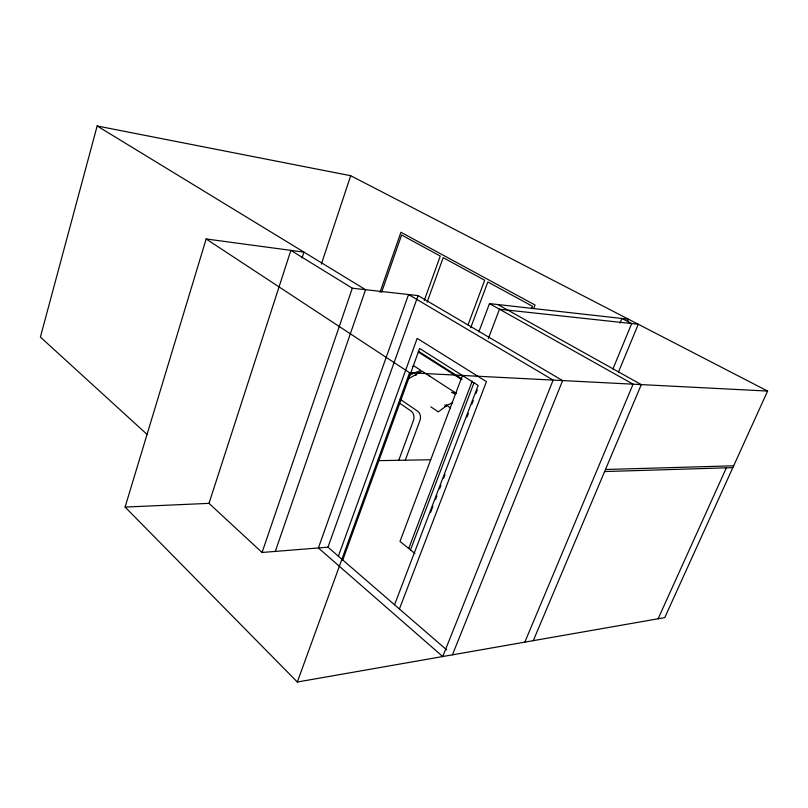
<?xml version="1.0" encoding="UTF-8"?>
<svg xmlns="http://www.w3.org/2000/svg" width="808" height="808" viewBox="0 0 808 808"><rect width="100%" height="100%" fill="white"/><g stroke="black" fill="none" stroke-linecap="round" stroke-linejoin="round"><path stroke-width="1.21" d="M302.061 257.954L303.959 252.126L206.151 238.976L125.088 507.06L297.334 682.023L664.752 617.615L767.6 391.062L350.702 175.72L97.152 125.977L40.4 337.077L147.137 434.472M446.743 649.925L327.967 547.188L262.075 552.47L208.989 503.364L290.87 250.369L352.328 288.214L418.089 295.597L562.61 380.578L452.419 654.834M321.352 264.115L350.702 175.72M262.075 552.47L352.328 288.214M275.296 551.41L365.559 289.698L97.152 125.977M379.982 292.365L400.93 232.26L535.037 305.02L533.674 308.535M381.639 292.203L401.606 234.997L440.259 256.055L424.24 300.546M327.967 547.188L418.089 295.597M427.099 302.232L443.188 257.651L484.689 280.255L468.074 324.776M338.38 556.197L417.18 338.37L486.456 381.629L399.404 608.98M297.334 682.023L409.585 372.751L767.6 391.062M342.784 560.005L419.625 348.47L478.164 385.446L394.546 604.778M398.768 460.297L413.464 420.413A6.858 4.959 -89.4 0 0 411.282 411.181L399.98 403.394M405.273 460.186L419.958 420.493A6.828 4.959 -89.4 0 0 417.776 411.312L400.293 399.334M470.711 327.755L487.84 281.972L532.492 306.293L531.583 308.636M462.459 375.417L399.99 541.421L414.928 553.47M478.851 331.866L489.486 303.606L628.493 319.211L627.533 321.534M408.727 548.47L472.215 381.113M488.305 338.683L499.485 309.222L638.29 324.271L618.484 372.023M410.494 549.895L473.973 382.81M430.634 512.302L432.876 506.424M435.562 499.364L436.906 495.839M439.603 488.779L440.946 485.255M443.642 478.195L444.986 474.67M466.963 417.039L468.317 413.514M471.902 404.101L473.246 400.576M475.942 393.516L477.286 389.991M619.958 323.129L621.867 318.463L631.684 323.554L612.908 369.014M409.121 375.356L412.393 373.74L412.797 372.781M524.826 642.138L633.088 384.184L489.486 303.606M533.29 640.663L641.289 384.608L497.849 304.545M658.116 618.776L726.402 467.812M430.856 406.858L438.269 411.858L445.996 406.131L446.521 405.03M407.444 379.285L422.089 371.185L456.469 393.506L453.823 392.254M444.784 406.323L452.621 402.707M412.969 366.196L413.787 365.792L420.948 370.438L412.393 373.74M415.1 375.518L416.292 375.074M125.088 507.06L208.989 503.364M604.606 471.569L732.846 467.62M605.475 469.509L733.674 465.792M377.932 460.661L430.664 459.752M451.399 392.254L455.651 394.334M418.615 351.359L462.115 378.972M418.16 351.935L461.671 379.568M206.151 238.976L409.585 372.751M446.39 405.161L450.591 407.959M429.351 375.902L429.967 376.579M444.915 404.818L445.996 406.131M408.555 294.526L318.392 547.955L442.734 656.54L553.137 380.093L408.555 294.526"/></g></svg>
